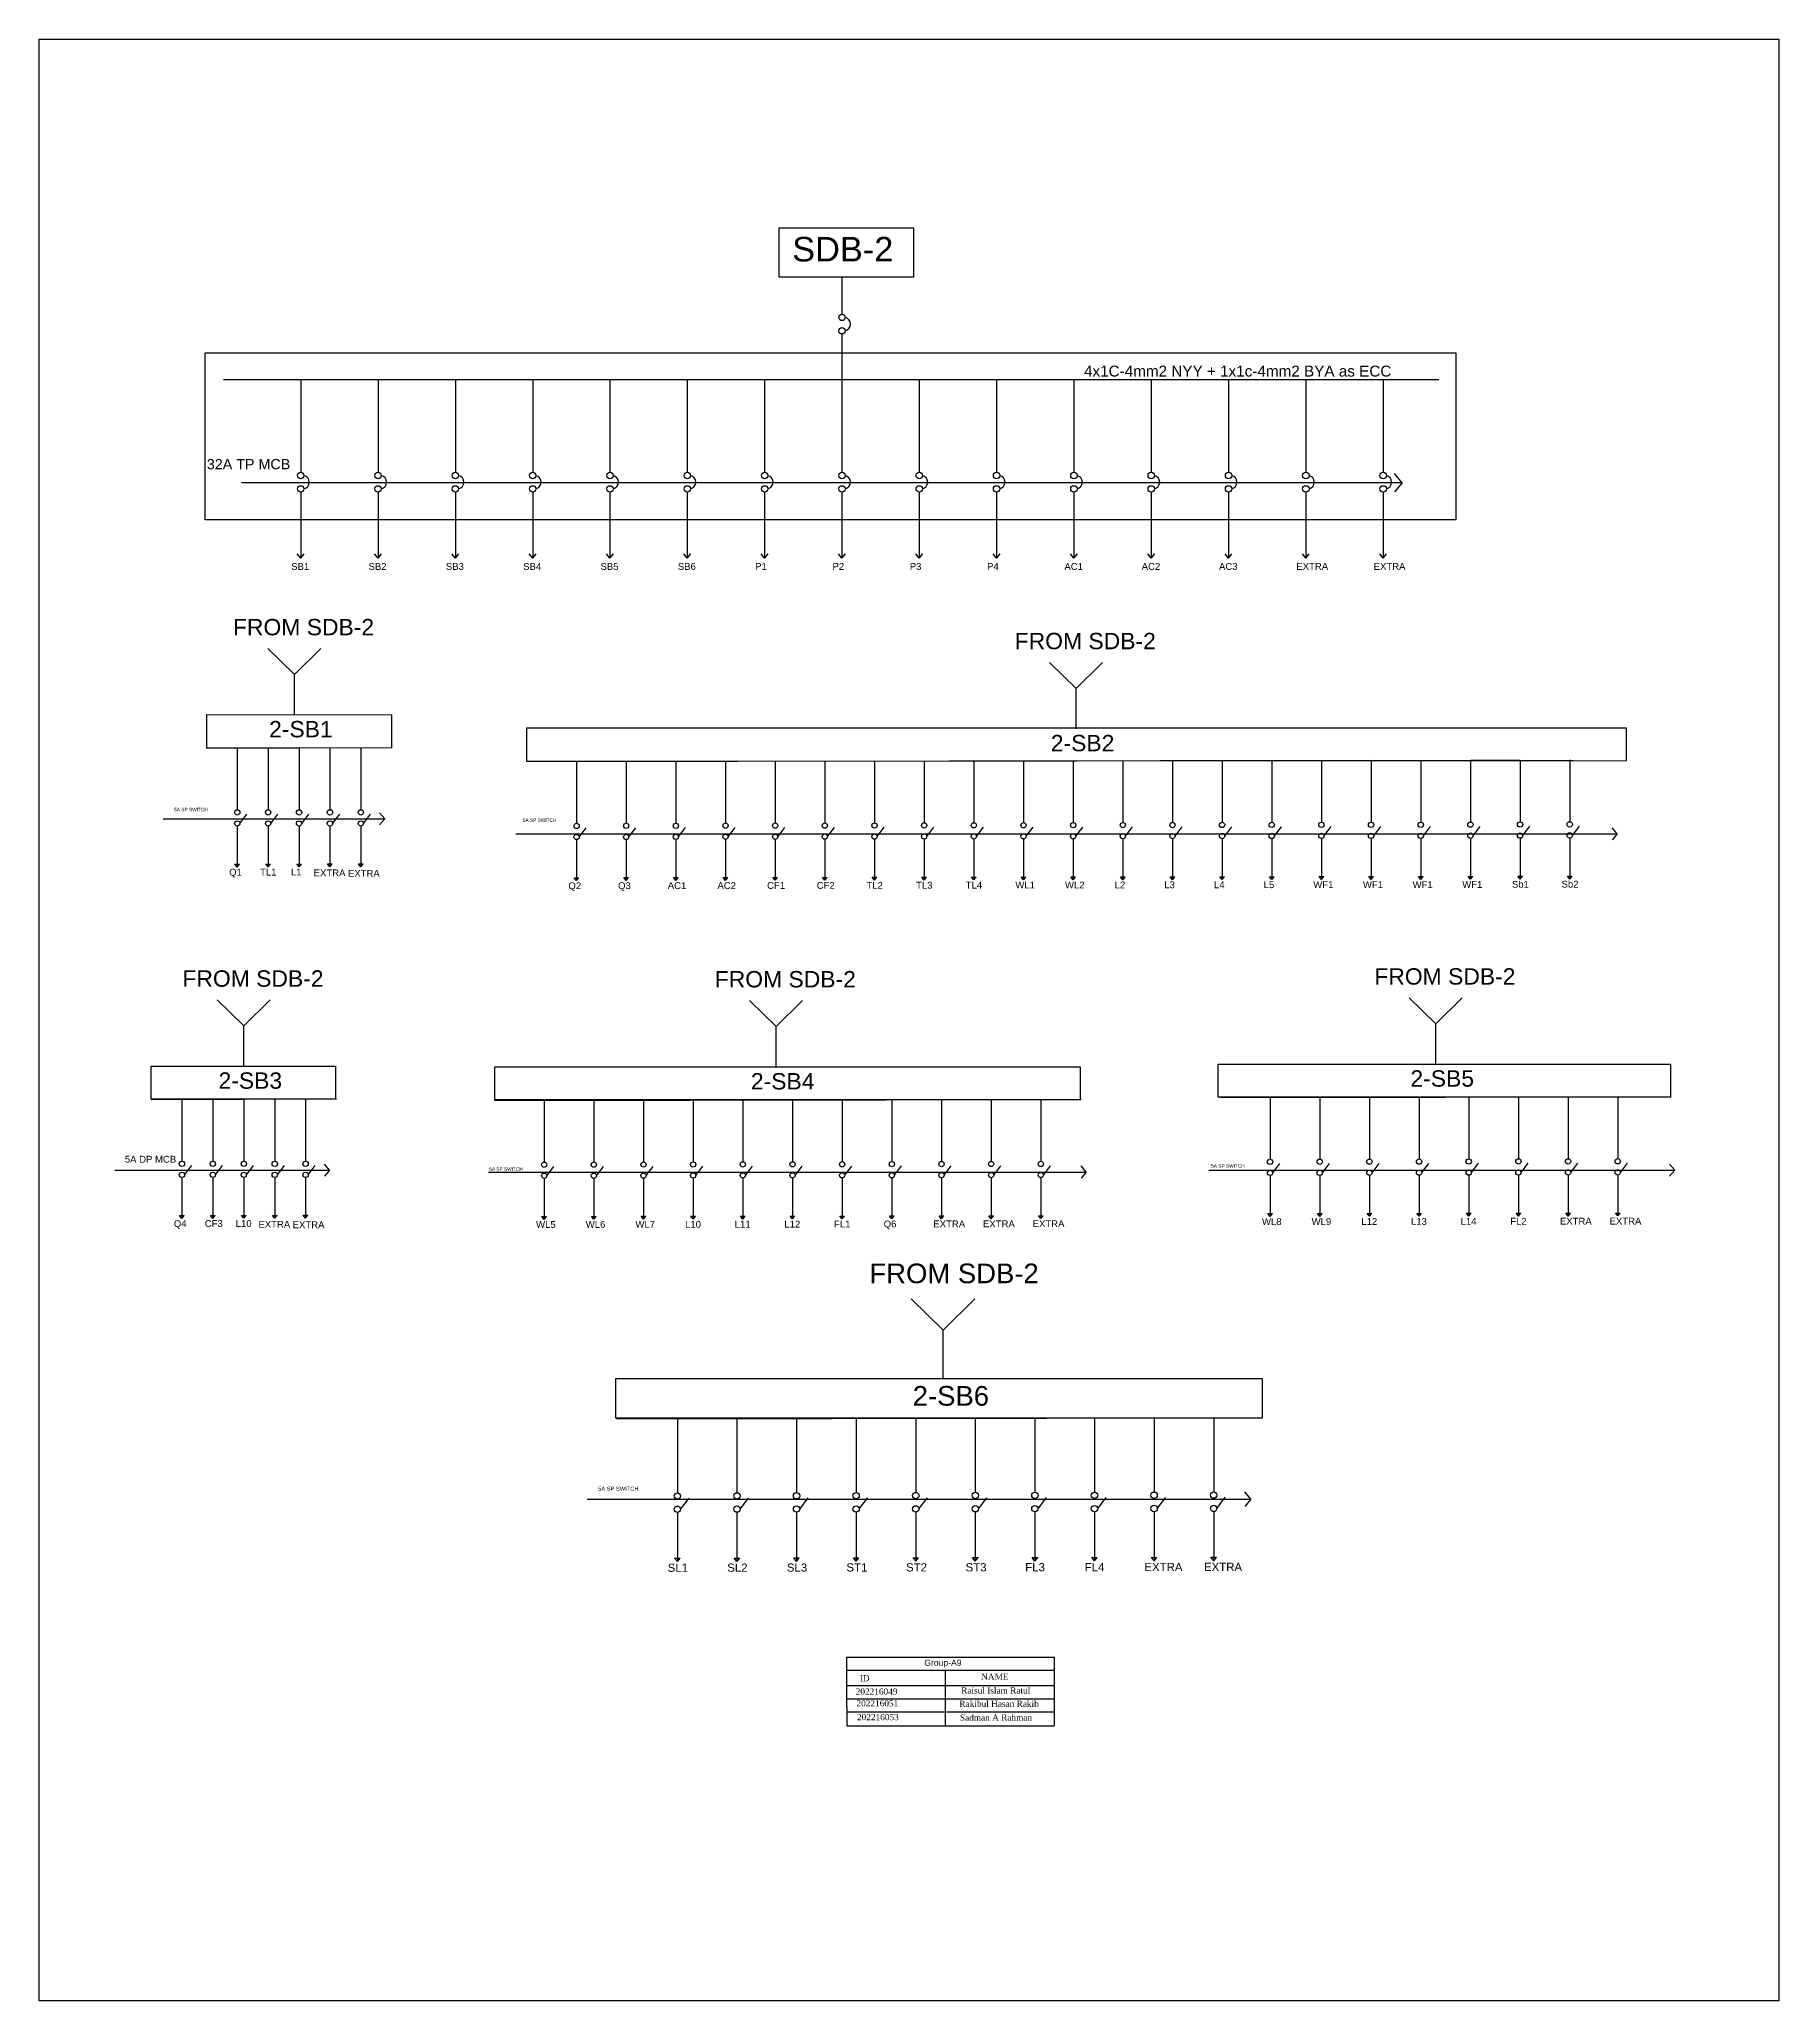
# Model space of a CAD drawing. Header units: inches. Extents: x -913 to 64634, y -1481 to 18188.
# Drawn here: x 25075 to 42275, y -1218 to 18188 of the extents above; entities that cross this region are included whole.
import ezdxf

# ---------------------------------------------------------------- set-up
doc = ezdxf.new("R2010")
doc.units = ezdxf.units.IN
doc.header["$MEASUREMENT"] = 0
doc.linetypes.add('HIDDEN', pattern=[9.525, 6.35, -3.175])
for name, color, linetype in [('DB TO SDB', 7, 'Continuous'), ('SB Wire', 11, 'Continuous'), ('SLD CONNECTION', 160, 'Continuous')]:
    doc.layers.add(name, color=color, linetype=linetype)
doc.layers.add('ETEXT', color=152, linetype='Continuous', lineweight=5)
doc.styles.add('JASIM', font='times.ttf')
doc.styles.get("Standard").update_dxf_attribs({"font": 'arial.ttf'})

msp = doc.modelspace()

# ---------------------------------------------------------------- linework, layer by layer
at = {"layer": 'DB TO SDB', "linetype": 'HIDDEN'}
msp.add_lwpolyline([(26715.1, 15084.9), (39082, 15084.9), (39082, 13431.4), (26715.1, 13431.4)], close=True, dxfattribs=at)
at = {"layer": 'Defpoints', "linetype": 'HIDDEN'}
msp.add_lwpolyline([(25075, 18187.5), (42275, 18187.5), (42275, -1218), (25075, -1218)], close=True, dxfattribs=at)
at = {"layer": 'SB Wire'}
for p, q in [((33059.7, 2054.1), (35110, 2054.1)), ((33059.7, 1689.6), (33059.7, 2054.1)), ((34031.7, 2054.1), (34031.7, 1502.3)), ((35110, 2054.1), (35110, 1502.3)), ((33057.1, 1770.6), (35110, 1770.6)), ((33059.7, 1902.2), (35110, 1902.2)), ((33059.7, 1689.6), (33059.7, 1502.3)), ((33062.2, 1639), (35110, 1639)), ((33059.7, 1502.3), (35110, 1502.3))]:
    msp.add_line(p, q, dxfattribs=at)
msp.add_lwpolyline([(33057.1, 2054.1), (35112.5, 2054.1), (35112.5, 2177.3), (33057.1, 2177.3)], close=True, dxfattribs=at)
at = {"layer": 'SLD CONNECTION'}
for p, q in [((33011.9, 15831.4), (33011.9, 15466.9)), ((33011.9, 15271.6), (33011.9, 14820)), ((26895.8, 14820), (38363.4, 14820)), ((27660.3, 14820), (27660.3, 13903.1)), ((28424.8, 14820), (28424.8, 13903.1)), ((29189.3, 14820), (29189.3, 13903.1)), ((29953.9, 14820), (29953.9, 13903.1)), ((30718.4, 14820), (30718.4, 13903.1)), ((31482.9, 14820), (31482.9, 13903.1)), ((32247.4, 14820), (32247.4, 13903.1)), ((33011.9, 14820), (33011.9, 13903.1)), ((33776.4, 14820), (33776.4, 13903.1)), ((34540.9, 14820), (34540.9, 13903.1)), ((35305.4, 14820), (35305.4, 13903.1)), ((36069.9, 14820), (36069.9, 13903.1)), ((36834.4, 14820), (36834.4, 13903.1)), ((37598.9, 14820), (37598.9, 13903.1)), ((38363.4, 14820), (38363.4, 13903.1)), ((38363.4, 14820), (38914.2, 14820)), ((38551.7, 13800), (38476.3, 13890)), ((38551.7, 13800), (38476.3, 13710)), ((27660.3, 13707.8), (27660.3, 13052.6)), ((28424.8, 13707.8), (28424.8, 13052.6)), ((29189.3, 13707.8), (29189.3, 13052.6)), ((29953.9, 13707.8), (29953.9, 13052.6)), ((30718.4, 13707.8), (30718.4, 13052.6)), ((31482.9, 13707.8), (31482.9, 13052.6)), ((32247.4, 13707.8), (32247.4, 13052.6)), ((33011.9, 13707.8), (33011.9, 13052.6)), ((33776.4, 13707.8), (33776.4, 13052.6)), ((34540.9, 13707.8), (34540.9, 13052.6)), ((35305.4, 13707.8), (35305.4, 13052.6)), ((36069.9, 13707.8), (36069.9, 13052.6)), ((36834.4, 13707.8), (36834.4, 13052.6)), ((37598.9, 13707.8), (37598.9, 13052.6)), ((38363.4, 13707.8), (38363.4, 13052.6)), ((27660.3, 13052.6), (27626.1, 13095.4)), ((27660.3, 13052.6), (27694.6, 13095.4)), ((28424.8, 13052.6), (28390.6, 13095.4)), ((28424.8, 13052.6), (28459.1, 13095.4)), ((29189.3, 13052.6), (29155.1, 13095.4)), ((29189.3, 13052.6), (29223.6, 13095.4)), ((29953.9, 13052.6), (29919.6, 13095.4)), ((29953.9, 13052.6), (29988.1, 13095.4)), ((30718.4, 13052.6), (30684.1, 13095.4)), ((30718.4, 13052.6), (30752.6, 13095.4)), ((31482.9, 13052.6), (31448.6, 13095.4)), ((31482.9, 13052.6), (31517.1, 13095.4)), ((32247.4, 13052.6), (32213.1, 13095.4)), ((32247.4, 13052.6), (32281.6, 13095.4)), ((33011.9, 13052.6), (32977.6, 13095.4)), ((33011.9, 13052.6), (33046.1, 13095.4)), ((33776.4, 13052.6), (33742.1, 13095.4)), ((33776.4, 13052.6), (33810.6, 13095.4)), ((34540.9, 13052.6), (34506.7, 13095.4)), ((34540.9, 13052.6), (34575.1, 13095.4)), ((35305.4, 13052.6), (35271.2, 13095.4)), ((35305.4, 13052.6), (35339.7, 13095.4)), ((36069.9, 13052.6), (36035.7, 13095.4)), ((36069.9, 13052.6), (36104.2, 13095.4)), ((36834.4, 13052.6), (36800.2, 13095.4)), ((36834.4, 13052.6), (36868.7, 13095.4)), ((37598.9, 13052.6), (37564.7, 13095.4)), ((37598.9, 13052.6), (37633.2, 13095.4)), ((38363.4, 13052.6), (38329.2, 13095.4)), ((38363.4, 13052.6), (38397.7, 13095.4)), ((27597.3, 11902.8), (27335.5, 12160.8)), ((27597.3, 11902.8), (27859, 12160.8)), ((27597.3, 11503.8), (27597.3, 11902.8)), ((35326.8, 11765), (35065, 12023)), ((35326.8, 11765), (35588.5, 12023)), ((35326.8, 11366), (35326.8, 11765)), ((26727.1, 11175.5), (28560.8, 11180)), ((27032.7, 11176.2), (27032.7, 10565)), ((27338.3, 11177), (27338.3, 10565.7)), ((27644, 11177.7), (27644, 10566.5)), ((27949.6, 11178.5), (27949.6, 10567.2)), ((28255.2, 11179.2), (28255.2, 10568)), ((29896.9, 11041.3), (38243.9, 11054)), ((30387.9, 11042), (30387.9, 10430.8)), ((30878.9, 11042.8), (30878.9, 10431.5)), ((31369.9, 11043.5), (31369.9, 10432.3)), ((31860.9, 11044.3), (31860.9, 10433)), ((32351.9, 11045), (32351.9, 10433.8)), ((32842.9, 11045.8), (32842.9, 10434.5)), ((33333.9, 11046.5), (33333.9, 10435.3)), ((33824.9, 11047.3), (33824.9, 10436)), ((34315.9, 11048), (34315.9, 10436.8)), ((34806.9, 11048.8), (34806.9, 10437.5)), ((35297.9, 11049.5), (35297.9, 10438.3)), ((35788.9, 11050.2), (35788.9, 10439)), ((36279.9, 11051), (36279.9, 10439.7)), ((36770.9, 11051.7), (36770.9, 10440.5)), ((37261.9, 11052.5), (37261.9, 10441.2)), ((37752.9, 11053.2), (37752.9, 10442)), ((38243.9, 11053.2), (39225.9, 11054.7)), ((38243.9, 11053.2), (38243.9, 10442)), ((38734.9, 11053.2), (38734.9, 10442)), ((39225.9, 11054.7), (39719, 11055.5)), ((39225.9, 11054.7), (39225.9, 10443.5)), ((39716.9, 11056.2), (39716.9, 10445)), ((39719, 11055.5), (40767.8, 11047.9)), ((40207.9, 11057.7), (40207.9, 10446.5)), ((27059, 10429.2), (27128.7, 10520.7)), ((27364.6, 10429.2), (27434.3, 10520.7)), ((27670.2, 10429.2), (27740, 10520.7)), ((27975.8, 10429.2), (28045.6, 10520.7)), ((28281.5, 10429.2), (28351.2, 10520.7)), ((28491, 10475.3), (28440.7, 10535.3)), ((27032.7, 10403), (27032.7, 9998)), ((27338.3, 10403), (27338.3, 9998.7)), ((27644, 10403), (27644, 9999.5)), ((27949.6, 10403), (27949.6, 10000.2)), ((28255.2, 10403), (28255.2, 10001)), ((28491, 10475.3), (28440.7, 10415.3)), ((30414.1, 10295), (30483.9, 10386.5)), ((30905.1, 10295.8), (30974.9, 10387.3)), ((31396.1, 10296.5), (31465.9, 10388)), ((31887.1, 10297.3), (31956.9, 10388.8)), ((32378.1, 10298), (32447.9, 10389.5)), ((32869.1, 10298.8), (32938.9, 10390.3)), ((33360.1, 10299.5), (33429.9, 10391)), ((33851.1, 10300.3), (33920.9, 10391.8)), ((34342.1, 10301), (34411.9, 10392.5)), ((34833.1, 10301.8), (34902.9, 10393.3)), ((35324.1, 10302.5), (35393.9, 10394)), ((35815.1, 10303.2), (35884.9, 10394.8)), ((36306.1, 10304), (36375.9, 10395.5)), ((36797.1, 10304.7), (36866.9, 10396.2)), ((37288.1, 10305.5), (37357.9, 10397)), ((37779.1, 10306.2), (37848.9, 10397.7)), ((38270.1, 10306.2), (38339.9, 10397.7)), ((38761.1, 10306.2), (38830.9, 10397.7)), ((39252.1, 10307.7), (39321.9, 10399.2)), ((39743.1, 10309.2), (39812.9, 10400.7)), ((40234.1, 10310.7), (40303.9, 10402.2)), ((40678.7, 10325.8), (40628.4, 10385.8)), ((40678.7, 10325.8), (40628.4, 10265.8)), ((30387.9, 10268.8), (30387.9, 9863.8)), ((30878.9, 10269.5), (30878.9, 9864.5)), ((31369.9, 10270.3), (31369.9, 9865.3)), ((31860.9, 10271), (31860.9, 9866)), ((32351.9, 10271.8), (32351.9, 9866.8)), ((32842.9, 10272.5), (32842.9, 9867.5)), ((33333.9, 10273.3), (33333.9, 9868.3)), ((33824.9, 10274), (33824.9, 9869)), ((34315.9, 10274.8), (34315.9, 9869.8)), ((34806.9, 10275.5), (34806.9, 9870.5)), ((35297.9, 10276.3), (35297.9, 9871.3)), ((35788.9, 10277), (35788.9, 9872)), ((36279.9, 10277.7), (36279.9, 9872.7)), ((36770.9, 10278.5), (36770.9, 9873.5)), ((37261.9, 10279.2), (37261.9, 9874.2)), ((37752.9, 10280), (37752.9, 9875)), ((38243.9, 10280), (38243.9, 9875)), ((38734.9, 10280), (38734.9, 9875)), ((39225.9, 10281.5), (39225.9, 9876.5)), ((39716.9, 10283), (39716.9, 9878)), ((40207.9, 10284.5), (40207.9, 9879.5)), ((27032.7, 9998), (27009.9, 10026.5)), ((27009.9, 10026.5), (27055.6, 10026.5)), ((27032.7, 9998), (27055.6, 10026.5)), ((27338.3, 9998.7), (27315.5, 10027.2)), ((27315.5, 10027.2), (27361.2, 10027.2)), ((27338.3, 9998.7), (27361.2, 10027.2)), ((27644, 9999.5), (27621.1, 10028)), ((27621.1, 10028), (27666.8, 10028)), ((27644, 9999.5), (27666.8, 10028)), ((27949.6, 10000.2), (27926.8, 10028.7)), ((27926.8, 10028.7), (27972.4, 10028.7)), ((27949.6, 10000.2), (27972.4, 10028.7)), ((28255.2, 10001), (28232.4, 10029.5)), ((28232.4, 10029.5), (28278.1, 10029.5)), ((28255.2, 10001), (28278.1, 10029.5)), ((33824.9, 9869), (33802, 9897.5)), ((33802, 9897.5), (33847.7, 9897.5)), ((33824.9, 9869), (33847.7, 9897.5)), ((34315.9, 9869.8), (34293, 9898.3)), ((34293, 9898.3), (34338.7, 9898.3)), ((34315.9, 9869.8), (34338.7, 9898.3)), ((34806.9, 9870.5), (34784, 9899)), ((34784, 9899), (34829.7, 9899)), ((34806.9, 9870.5), (34829.7, 9899)), ((35297.9, 9871.3), (35275, 9899.8)), ((35275, 9899.8), (35320.7, 9899.8)), ((35297.9, 9871.3), (35320.7, 9899.8)), ((35788.9, 9872), (35766, 9900.5)), ((35766, 9900.5), (35811.7, 9900.5)), ((35788.9, 9872), (35811.7, 9900.5)), ((36279.9, 9872.7), (36257, 9901.2)), ((36257, 9901.2), (36302.7, 9901.2)), ((36279.9, 9872.7), (36302.7, 9901.2)), ((36770.9, 9873.5), (36748, 9902)), ((36748, 9902), (36793.7, 9902)), ((36770.9, 9873.5), (36793.7, 9902)), ((37261.9, 9874.2), (37239, 9902.7)), ((37239, 9902.7), (37284.7, 9902.7)), ((37261.9, 9874.2), (37284.7, 9902.7)), ((37752.9, 9875), (37730, 9903.5)), ((37730, 9903.5), (37775.7, 9903.5)), ((37752.9, 9875), (37775.7, 9903.5)), ((38243.9, 9875), (38221, 9903.5)), ((38221, 9903.5), (38266.7, 9903.5)), ((38243.9, 9875), (38266.7, 9903.5)), ((38734.9, 9875), (38712, 9903.5)), ((38712, 9903.5), (38757.7, 9903.5)), ((38734.9, 9875), (38757.7, 9903.5)), ((39225.9, 9876.5), (39203, 9905)), ((39203, 9905), (39248.7, 9905)), ((39225.9, 9876.5), (39248.7, 9905)), ((39716.9, 9878), (39694, 9906.5)), ((39694, 9906.5), (39739.7, 9906.5)), ((39716.9, 9878), (39739.7, 9906.5)), ((40207.9, 9879.5), (40185, 9908)), ((40185, 9908), (40230.7, 9908)), ((40207.9, 9879.5), (40230.7, 9908)), ((30387.9, 9863.8), (30365.1, 9892.3)), ((30365.1, 9892.3), (30410.7, 9892.3)), ((30387.9, 9863.8), (30410.7, 9892.3)), ((30878.9, 9864.5), (30856.1, 9893)), ((30856.1, 9893), (30901.7, 9893)), ((30878.9, 9864.5), (30901.7, 9893)), ((31369.9, 9865.3), (31347.1, 9893.8)), ((31347.1, 9893.8), (31392.7, 9893.8)), ((31369.9, 9865.3), (31392.7, 9893.8)), ((31860.9, 9866), (31838.1, 9894.5)), ((31838.1, 9894.5), (31883.7, 9894.5)), ((31860.9, 9866), (31883.7, 9894.5)), ((32351.9, 9866.8), (32329.1, 9895.3)), ((32329.1, 9895.3), (32374.7, 9895.3)), ((32351.9, 9866.8), (32374.7, 9895.3)), ((32842.9, 9867.5), (32820, 9896)), ((32820, 9896), (32865.7, 9896)), ((32842.9, 9867.5), (32865.7, 9896)), ((33333.9, 9868.3), (33311, 9896.8)), ((33311, 9896.8), (33356.7, 9896.8)), ((33333.9, 9868.3), (33356.7, 9896.8)), ((27097.5, 8426.3), (26835.7, 8684.3)), ((27097.5, 8426.3), (27359.2, 8684.3)), ((32361.1, 8419.5), (32099.4, 8677.5)), ((32361.1, 8419.5), (32622.9, 8677.5)), ((38882.7, 8447), (38621, 8705)), ((38882.7, 8447), (39144.5, 8705)), ((27097.5, 8027.3), (27097.5, 8426.3)), ((32361.1, 8020.5), (32361.1, 8419.5)), ((38882.7, 8048), (38882.7, 8447)), ((26180.6, 7698.8), (28014.4, 7703.3)), ((26486.2, 7699.6), (26486.2, 7088.3)), ((26791.9, 7700.3), (26791.9, 7089.1)), ((27097.5, 7701.1), (27097.5, 7089.8)), ((27403.1, 7701.8), (27403.1, 7090.6)), ((27708.7, 7702.6), (27708.7, 7091.3)), ((29577, 7690), (35377.6, 7698.8)), ((30068, 7690.8), (30068, 7079.5)), ((30559, 7691.5), (30559, 7080.3)), ((31050, 7692.3), (31050, 7081)), ((31541, 7693), (31541, 7081.8)), ((32032, 7693.8), (32032, 7082.5)), ((32523, 7694.5), (32523, 7083.2)), ((33014, 7695.2), (33014, 7084)), ((33505, 7696), (33505, 7084.7)), ((33996, 7696.7), (33996, 7085.5)), ((34487, 7697.5), (34487, 7086.2)), ((34978, 7698.2), (34978, 7087)), ((36754.6, 7718.6), (41206.6, 7725.3)), ((37245.6, 7719.3), (37245.6, 7108)), ((37736.6, 7720), (37736.6, 7108.8)), ((38227.6, 7720.8), (38227.6, 7109.5)), ((38718.6, 7721.5), (38718.6, 7110.3)), ((39209.6, 7722.3), (39209.6, 7111)), ((39700.6, 7723), (39700.6, 7111.8)), ((40191.6, 7723.8), (40191.6, 7112.5)), ((40682.6, 7724.5), (40682.6, 7113.3)), ((26512.5, 6952.6), (26582.2, 7044.1)), ((26818.1, 6952.6), (26887.9, 7044.1)), ((27123.7, 6952.6), (27193.5, 7044.1)), ((27429.4, 6952.6), (27499.1, 7044.1)), ((27735, 6952.6), (27804.7, 7044.1)), ((27944.5, 6998.7), (27894.2, 7058.7)), ((27944.5, 6998.7), (27894.2, 6938.7)), ((30094.2, 6943.8), (30164, 7035.3)), ((30585.2, 6944.5), (30655, 7036)), ((31076.2, 6945.3), (31146, 7036.8)), ((31567.2, 6946), (31637, 7037.5)), ((32058.2, 6946.8), (32128, 7038.3)), ((32549.2, 6947.5), (32619, 7039)), ((33040.2, 6948.2), (33110, 7039.7)), ((33531.2, 6949), (33601, 7040.5)), ((34022.2, 6949.7), (34092, 7041.2)), ((34513.2, 6950.5), (34583, 7042)), ((35004.2, 6951.2), (35074, 7042.7)), ((35426.7, 6980.4), (35376.5, 7040.4)), ((37271.8, 6972.3), (37341.6, 7063.8)), ((37762.8, 6973), (37832.6, 7064.5)), ((38253.8, 6973.8), (38323.6, 7065.3)), ((38744.8, 6974.5), (38814.6, 7066)), ((39235.8, 6975.3), (39305.6, 7066.8)), ((39726.8, 6976), (39796.6, 7067.5)), ((40217.8, 6976.8), (40287.6, 7068.3)), ((40708.8, 6977.5), (40778.6, 7069)), ((41246.3, 6998.5), (41196.1, 7058.5)), ((41246.3, 6998.5), (41196.1, 6938.5)), ((26486.2, 6926.3), (26486.2, 6521.3)), ((26791.9, 6926.3), (26791.9, 6522.1)), ((27097.5, 6926.3), (27097.5, 6522.8)), ((27403.1, 6926.3), (27403.1, 6523.6)), ((27708.7, 6926.3), (27708.7, 6524.3)), ((30068, 6917.5), (30068, 6512.5)), ((30559, 6918.3), (30559, 6513.3)), ((31050, 6919), (31050, 6514)), ((31541, 6919.8), (31541, 6514.8)), ((32032, 6920.5), (32032, 6515.5)), ((32523, 6921.2), (32523, 6516.2)), ((33014, 6922), (33014, 6517)), ((33505, 6922.7), (33505, 6517.7)), ((33996, 6923.5), (33996, 6518.5)), ((34487, 6924.2), (34487, 6519.2)), ((34978, 6925), (34978, 6520)), ((35426.7, 6980.4), (35376.5, 6920.4)), ((37245.6, 6946), (37245.6, 6541)), ((37736.6, 6946.8), (37736.6, 6541.8)), ((38227.6, 6947.5), (38227.6, 6542.5)), ((38718.6, 6948.3), (38718.6, 6543.3)), ((39209.6, 6949), (39209.6, 6544)), ((39700.6, 6949.8), (39700.6, 6544.8)), ((40191.6, 6950.5), (40191.6, 6545.5)), ((40682.6, 6951.3), (40682.6, 6546.3)), ((26486.2, 6521.3), (26463.4, 6549.8)), ((26463.4, 6549.8), (26509.1, 6549.8)), ((26486.2, 6521.3), (26509.1, 6549.8)), ((26791.9, 6522.1), (26769, 6550.6)), ((26769, 6550.6), (26814.7, 6550.6)), ((26791.9, 6522.1), (26814.7, 6550.6)), ((27097.5, 6522.8), (27074.6, 6551.3)), ((27074.6, 6551.3), (27120.3, 6551.3)), ((27097.5, 6522.8), (27120.3, 6551.3)), ((27403.1, 6523.6), (27380.3, 6552.1)), ((27380.3, 6552.1), (27425.9, 6552.1)), ((27403.1, 6523.6), (27425.9, 6552.1)), ((27708.7, 6524.3), (27685.9, 6552.8)), ((27685.9, 6552.8), (27731.6, 6552.8)), ((27708.7, 6524.3), (27731.6, 6552.8)), ((30068, 6512.5), (30045.2, 6541)), ((30045.2, 6541), (30090.8, 6541)), ((30068, 6512.5), (30090.8, 6541)), ((30559, 6513.3), (30536.1, 6541.8)), ((30536.1, 6541.8), (30581.8, 6541.8)), ((30559, 6513.3), (30581.8, 6541.8)), ((31050, 6514), (31027.1, 6542.5)), ((31027.1, 6542.5), (31072.8, 6542.5)), ((31050, 6514), (31072.8, 6542.5)), ((31541, 6514.8), (31518.1, 6543.3)), ((31518.1, 6543.3), (31563.8, 6543.3)), ((31541, 6514.8), (31563.8, 6543.3)), ((32032, 6515.5), (32009.1, 6544)), ((32009.1, 6544), (32054.8, 6544)), ((32032, 6515.5), (32054.8, 6544)), ((32523, 6516.2), (32500.1, 6544.7)), ((32500.1, 6544.7), (32545.8, 6544.7)), ((32523, 6516.2), (32545.8, 6544.7)), ((33014, 6517), (32991.1, 6545.5)), ((32991.1, 6545.5), (33036.8, 6545.5)), ((33014, 6517), (33036.8, 6545.5)), ((33505, 6517.7), (33482.1, 6546.2)), ((33482.1, 6546.2), (33527.8, 6546.2)), ((33505, 6517.7), (33527.8, 6546.2)), ((33996, 6518.5), (33973.1, 6547)), ((33973.1, 6547), (34018.8, 6547)), ((33996, 6518.5), (34018.8, 6547)), ((34487, 6519.2), (34464.1, 6547.7)), ((34464.1, 6547.7), (34509.8, 6547.7)), ((34487, 6519.2), (34509.8, 6547.7)), ((34978, 6520), (34955.1, 6548.5)), ((34955.1, 6548.5), (35000.8, 6548.5)), ((34978, 6520), (35000.8, 6548.5)), ((37245.6, 6541), (37222.7, 6569.5)), ((37222.7, 6569.5), (37268.4, 6569.5)), ((37245.6, 6541), (37268.4, 6569.5)), ((37736.6, 6541.8), (37713.7, 6570.3)), ((37713.7, 6570.3), (37759.4, 6570.3)), ((37736.6, 6541.8), (37759.4, 6570.3)), ((38227.6, 6542.5), (38204.7, 6571)), ((38204.7, 6571), (38250.4, 6571)), ((38227.6, 6542.5), (38250.4, 6571)), ((38718.6, 6543.3), (38695.7, 6571.8)), ((38695.7, 6571.8), (38741.4, 6571.8)), ((38718.6, 6543.3), (38741.4, 6571.8)), ((39209.6, 6544), (39186.7, 6572.5)), ((39186.7, 6572.5), (39232.4, 6572.5)), ((39209.6, 6544), (39232.4, 6572.5)), ((39700.6, 6544.8), (39677.7, 6573.3)), ((39677.7, 6573.3), (39723.4, 6573.3)), ((39700.6, 6544.8), (39723.4, 6573.3)), ((40191.6, 6545.5), (40168.7, 6574)), ((40168.7, 6574), (40214.4, 6574)), ((40191.6, 6545.5), (40214.4, 6574)), ((40682.6, 6546.3), (40659.7, 6574.8)), ((40659.7, 6574.8), (40705.4, 6574.8)), ((40682.6, 6546.3), (40705.4, 6574.8)), ((34011.5, 5415.4), (33697.4, 5725)), ((34011.5, 5415.4), (34325.6, 5725)), ((34011.5, 4936.6), (34011.5, 5415.4)), ((30784.1, 4540.2), (37167.2, 4549.9)), ((31384.8, 4541.1), (31384.8, 3807.6)), ((31974, 4542), (31974, 3808.5)), ((32563.2, 4542.9), (32563.2, 3809.4)), ((33152.4, 4543.8), (33152.4, 3810.3)), ((33741.6, 4544.7), (33741.6, 3811.2)), ((34330.8, 4545.6), (34330.8, 3812.1)), ((34920, 4546.5), (34920, 3813)), ((35509.2, 4547.4), (35509.2, 3813.9)), ((36098.4, 4548.3), (36098.4, 3814.8)), ((36687.6, 4549.2), (36687.6, 3815.7)), ((31416.3, 3644.7), (31500, 3754.5)), ((32005.5, 3645.6), (32089.2, 3755.4)), ((32594.7, 3646.5), (32678.4, 3756.3)), ((33183.9, 3647.4), (33267.6, 3757.2)), ((33773.1, 3648.3), (33856.8, 3758.1)), ((34362.3, 3649.2), (34446, 3759)), ((34951.5, 3650.1), (35035.2, 3759.9)), ((35540.7, 3651), (35624.4, 3760.8)), ((36129.9, 3651.9), (36213.6, 3761.7)), ((36719.1, 3652.8), (36802.8, 3762.6)), ((37055.2, 3744.9), (36994.9, 3816.9)), ((37055.2, 3744.9), (36994.9, 3672.9)), ((31384.8, 3613.2), (31384.8, 3127.2)), ((31974, 3614.1), (31974, 3128.1)), ((32563.2, 3615), (32563.2, 3129)), ((33152.4, 3615.9), (33152.4, 3129.9)), ((33741.6, 3616.8), (33741.6, 3130.8)), ((34330.8, 3617.7), (34330.8, 3131.7)), ((34920, 3618.6), (34920, 3132.6)), ((35509.2, 3619.5), (35509.2, 3133.5)), ((36098.4, 3620.4), (36098.4, 3134.4)), ((36687.6, 3621.3), (36687.6, 3135.3)), ((31384.8, 3127.2), (31357.4, 3161.4)), ((31357.4, 3161.4), (31412.2, 3161.4)), ((31384.8, 3127.2), (31412.2, 3161.4)), ((31974, 3128.1), (31946.6, 3162.3)), ((31946.6, 3162.3), (32001.4, 3162.3)), ((31974, 3128.1), (32001.4, 3162.3)), ((32563.2, 3129), (32535.8, 3163.2)), ((32535.8, 3163.2), (32590.6, 3163.2)), ((32563.2, 3129), (32590.6, 3163.2)), ((33152.4, 3129.9), (33125, 3164.1)), ((33125, 3164.1), (33179.8, 3164.1)), ((33152.4, 3129.9), (33179.8, 3164.1)), ((33741.6, 3130.8), (33714.2, 3165)), ((33714.2, 3165), (33769, 3165)), ((33741.6, 3130.8), (33769, 3165)), ((34330.8, 3131.7), (34303.4, 3165.9)), ((34303.4, 3165.9), (34358.2, 3165.9)), ((34330.8, 3131.7), (34358.2, 3165.9)), ((34920, 3132.6), (34892.6, 3166.8)), ((34892.6, 3166.8), (34947.4, 3166.8)), ((34920, 3132.6), (34947.4, 3166.8)), ((35509.2, 3133.5), (35481.8, 3167.7)), ((35481.8, 3167.7), (35536.6, 3167.7)), ((35509.2, 3133.5), (35536.6, 3167.7)), ((36098.4, 3134.4), (36071, 3168.6)), ((36071, 3168.6), (36125.8, 3168.6)), ((36098.4, 3134.4), (36125.8, 3168.6)), ((36687.6, 3135.3), (36660.2, 3169.5)), ((36660.2, 3169.5), (36715, 3169.5)), ((36687.6, 3135.3), (36715, 3169.5))]:
    msp.add_line(p, q, dxfattribs=at)
at = {"layer": 'SLD CONNECTION', "linetype": 'HIDDEN'}
for p, q in [((27074.5, 13802.3), (38546.9, 13802.3)), ((26300.3, 10475.3), (28491, 10475.3)), ((29788.5, 10325.8), (40678.7, 10325.8)), ((25822.3, 6998.7), (27944.5, 6998.7)), ((36639.8, 6998.5), (41246.3, 6998.5)), ((29517, 6980.4), (35426.7, 6980.4)), ((30494.1, 3744.9), (37055.2, 3744.9))]:
    msp.add_line(p, q, dxfattribs=at)
at = {"layer": 'SLD CONNECTION'}
for points in [[(32392, 16323), (33718.4, 16323), (33718.4, 15833.6), (32392, 15833.6)], [(26730.6, 11508.3), (28559, 11502.6), (28559, 11176.4), (26732.9, 11175.5)], [(29894.6, 11374.2), (40767.8, 11374.2), (40767.8, 11047.9), (29896.9, 11041.3)], [(26180, 8027.3), (28004.8, 8027.3), (28004.8, 7701.1), (26180, 7701.1)], [(29578.6, 8020.5), (35368.6, 8020.5), (35368.6, 7694.2), (29578.6, 7694.2)], [(36732.5, 8048), (41206.2, 8048), (41206.2, 7721.8), (36732.5, 7721.8)], [(30775, 4936.6), (37166.8, 4936.6), (37166.8, 4545.1), (30775, 4545.1)]]:
    msp.add_lwpolyline(points, close=True, dxfattribs=at)
for centre, radius in [((33011.9, 15435.4), 31.5), ((33011.9, 15303.1), 31.5), ((27660.3, 13871.6), 31.5), ((28424.8, 13871.6), 31.5), ((29189.3, 13871.6), 31.5), ((29953.9, 13871.6), 31.5), ((30718.4, 13871.6), 31.5), ((31482.9, 13871.6), 31.5), ((32247.4, 13871.6), 31.5), ((33011.9, 13871.6), 31.5), ((33776.4, 13871.6), 31.5), ((34540.9, 13871.6), 31.5), ((35305.4, 13871.6), 31.5), ((36069.9, 13871.6), 31.5), ((36834.4, 13871.6), 31.5), ((37598.9, 13871.6), 31.5), ((38363.4, 13871.6), 31.5), ((27660.3, 13739.3), 31.5), ((28424.8, 13739.3), 31.5), ((29189.3, 13739.3), 31.5), ((29953.9, 13739.3), 31.5), ((30718.4, 13739.3), 31.5), ((31482.9, 13739.3), 31.5), ((32247.4, 13739.3), 31.5), ((33011.9, 13739.3), 31.5), ((33776.4, 13739.3), 31.5), ((34540.9, 13739.3), 31.5), ((35305.4, 13739.3), 31.5), ((36069.9, 13739.3), 31.5), ((36834.4, 13739.3), 31.5), ((37598.9, 13739.3), 31.5), ((38363.4, 13739.3), 31.5), ((27032.7, 10538.7), 26.2), ((27338.3, 10538.7), 26.2), ((27644, 10538.7), 26.2), ((27949.6, 10538.7), 26.2), ((28255.2, 10538.7), 26.2), ((27032.7, 10429.2), 26.2), ((27338.3, 10429.2), 26.2), ((27644, 10429.2), 26.2), ((27949.6, 10429.2), 26.2), ((28255.2, 10429.2), 26.2), ((30387.9, 10404.5), 26.2), ((30387.9, 10295), 26.2), ((30878.9, 10405.3), 26.2), ((30878.9, 10295.8), 26.2), ((31369.9, 10406), 26.2), ((31369.9, 10296.5), 26.2), ((31860.9, 10406.8), 26.2), ((31860.9, 10297.3), 26.2), ((32351.9, 10407.5), 26.2), ((32351.9, 10298), 26.2), ((32842.9, 10408.3), 26.2), ((32842.9, 10298.8), 26.2), ((33333.9, 10409), 26.2), ((33333.9, 10299.5), 26.2), ((33824.9, 10409.8), 26.2), ((33824.9, 10300.3), 26.2), ((34315.9, 10410.5), 26.2), ((34315.9, 10301), 26.2), ((34806.9, 10411.3), 26.2), ((34806.9, 10301.8), 26.2), ((35297.9, 10412), 26.2), ((35297.9, 10302.5), 26.2), ((35788.9, 10412.8), 26.2), ((35788.9, 10303.2), 26.2), ((36279.9, 10413.5), 26.2), ((36279.9, 10304), 26.2), ((36770.9, 10414.2), 26.2), ((36770.9, 10304.7), 26.2), ((37261.9, 10415), 26.2), ((37261.9, 10305.5), 26.2), ((37752.9, 10415.7), 26.2), ((37752.9, 10306.2), 26.2), ((38243.9, 10415.7), 26.2), ((38243.9, 10306.2), 26.2), ((38734.9, 10415.7), 26.2), ((38734.9, 10306.2), 26.2), ((39225.9, 10417.2), 26.2), ((39225.9, 10307.7), 26.2), ((39716.9, 10418.7), 26.2), ((39716.9, 10309.2), 26.2), ((40207.9, 10420.2), 26.2), ((40207.9, 10310.7), 26.2), ((26486.2, 7062.1), 26.2), ((26791.9, 7062.1), 26.2), ((27097.5, 7062.1), 26.2), ((27403.1, 7062.1), 26.2), ((27708.7, 7062.1), 26.2), ((30068, 7053.3), 26.2), ((30559, 7054), 26.2), ((31050, 7054.8), 26.2), ((31541, 7055.5), 26.2), ((32032, 7056.3), 26.2), ((32523, 7057), 26.2), ((33014, 7057.7), 26.2), ((33505, 7058.5), 26.2), ((33996, 7059.2), 26.2), ((34487, 7060), 26.2), ((34978, 7060.7), 26.2), ((37245.6, 7081.8), 26.2), ((37245.6, 6972.3), 26.2), ((37736.6, 7082.5), 26.2), ((37736.6, 6973), 26.2), ((38227.6, 7083.3), 26.2), ((38227.6, 6973.8), 26.2), ((38718.6, 7084), 26.2), ((38718.6, 6974.5), 26.2), ((39209.6, 7084.8), 26.2), ((39209.6, 6975.3), 26.2), ((39700.6, 7085.5), 26.2), ((39700.6, 6976), 26.2), ((40191.6, 7086.3), 26.2), ((40191.6, 6976.8), 26.2), ((40682.6, 7087), 26.2), ((40682.6, 6977.5), 26.2), ((26486.2, 6952.6), 26.2), ((26791.9, 6952.6), 26.2), ((27097.5, 6952.6), 26.2), ((27403.1, 6952.6), 26.2), ((27708.7, 6952.6), 26.2), ((30068, 6943.8), 26.2), ((30559, 6944.5), 26.2), ((31050, 6945.3), 26.2), ((31541, 6946), 26.2), ((32032, 6946.8), 26.2), ((32523, 6947.5), 26.2), ((33014, 6948.2), 26.2), ((33505, 6949), 26.2), ((33996, 6949.7), 26.2), ((34487, 6950.5), 26.2), ((34978, 6951.2), 26.2), ((31384.8, 3776.1), 31.5), ((31974, 3777), 31.5), ((32563.2, 3777.9), 31.5), ((33152.4, 3778.8), 31.5), ((33741.6, 3779.7), 31.5), ((34330.8, 3780.6), 31.5), ((34920, 3781.5), 31.5), ((35509.2, 3782.4), 31.5), ((36098.4, 3783.3), 31.5), ((36687.6, 3784.2), 31.5), ((31384.8, 3644.7), 31.5), ((31974, 3645.6), 31.5), ((32563.2, 3646.5), 31.5), ((33152.4, 3647.4), 31.5), ((33741.6, 3648.3), 31.5), ((34330.8, 3649.2), 31.5), ((34920, 3650.1), 31.5), ((35509.2, 3651), 31.5), ((36098.4, 3651.9), 31.5), ((36687.6, 3652.8), 31.5)]:
    msp.add_circle(centre, radius, dxfattribs=at)
for centre in [(33027.6, 15369.2), (27676.1, 13805.5), (28440.6, 13805.5), (29205.1, 13805.5), (29969.6, 13805.5), (30734.1, 13805.5), (31498.6, 13805.5), (32263.1, 13805.5), (33027.6, 13805.5), (33792.1, 13805.5), (34556.6, 13805.5), (35321.2, 13805.5), (36085.7, 13805.5), (36850.2, 13805.5), (37614.7, 13805.5), (38379.2, 13805.5)]:
    msp.add_arc(centre, 68, 283.3925, 76.6075, dxfattribs=at)

# ---------------------------------------------------------------- texts
at = {"layer": 'ETEXT', "lineweight": 5, "style": 'JASIM'}
for s, p in [('ID', (33188.5, 1942.7)), ('NAME', (34388.4, 1957.9)), ('202216049', (33148, 1811.1)), ('202216051', (33155.8, 1694.6)), ('Rakibul Hasan Rakib', (34173.4, 1689.6)), ('Raisul Islam Ratul', (34190.9, 1821.2)), ('202216053', (33160.9, 1558)), ('Sadman A Rahman', (34178.5, 1552.9))]:
    msp.add_text(s, height=60.75, dxfattribs=at).set_placement(p)
at = {"layer": 'SB Wire', "linetype": 'HIDDEN'}
msp.add_text('Group-A9', height=60.75, dxfattribs=at).set_placement((33826.6, 2096.3))
at = {"layer": 'SLD CONNECTION'}
for s, height, p in [('SDB-2', 243, (32520.3, 15988.9)), ('32A TP MCB', 101.25, (26731.9, 13933.1)), ('SB1', 67.5, (27566.3, 12937.9)), ('SB2', 67.5, (28330.9, 12937.9)), ('SB3', 67.5, (29095.4, 12937.9)), ('SB4', 67.5, (29859.9, 12937.9)), ('SB5', 67.5, (30624.4, 12937.9)), ('SB6', 67.5, (31388.9, 12937.9)), ('P1', 67.5, (32153.4, 12937.9)), ('P2', 67.5, (32917.9, 12937.9)), ('P3', 67.5, (33682.4, 12937.9)), ('P4', 67.5, (34446.9, 12937.9)), ('AC1', 67.5, (35211.4, 12937.9)), ('AC2', 67.5, (35975.9, 12937.9)), ('AC3', 67.5, (36740.4, 12937.9)), ('EXTRA', 67.5, (37505, 12937.9)), ('EXTRA', 67.5, (38269.5, 12937.9)), ('FROM SDB-2', 162, (26990.5, 12290.6)), ('FROM SDB-2', 162, (34720, 12152.8)), ('2-SB1', 162, (27347.5, 11281.1)), ('2-SB2', 162, (35077, 11143.2)), ('5A SP SWITCH', 33.75, (26409, 10550.1)), ('5A SP SWITCH', 33.75, (29856.1, 10445.1)), ('Q1', 67.5, (26952.4, 9913.3)), ('TL1', 67.5, (27258.1, 9914)), ('L1', 67.5, (27563.7, 9914.8)), ('EXTRA', 67.5, (27788.6, 9906.4)), ('EXTRA', 67.5, (28127.4, 9901.6)), ('Q2', 67.5, (30307.6, 9779.1)), ('Q3', 67.5, (30798.6, 9779.9)), ('AC1', 67.5, (31289.6, 9780.6)), ('AC2', 67.5, (31780.6, 9781.3)), ('CF1', 67.5, (32271.6, 9782.1)), ('CF2', 67.5, (32762.6, 9782.8)), ('TL2', 67.5, (33253.6, 9783.6)), ('TL3', 67.5, (33744.6, 9784.3)), ('TL4', 67.5, (34235.6, 9785.1)), ('WL1', 67.5, (34726.6, 9785.8)), ('WL2', 67.5, (35217.6, 9786.6)), ('L2', 67.5, (35708.6, 9787.3)), ('L3', 67.5, (36199.6, 9788.1)), ('L4', 67.5, (36690.6, 9788.8)), ('L5', 67.5, (37181.6, 9789.5)), ('WF1', 67.5, (37672.6, 9790.3)), ('WF1', 67.5, (38163.6, 9790.3)), ('WF1', 67.5, (38654.6, 9790.3)), ('WF1', 67.5, (39145.6, 9791.8)), ('Sb1', 67.5, (39636.6, 9793.3)), ('Sb2', 67.5, (40127.6, 9794.8)), ('FROM SDB-2', 162, (26490.7, 8814.1)), ('FROM SDB-2', 162, (31754.4, 8807.2)), ('FROM SDB-2', 162, (38276, 8834.8)), ('2-SB3', 162, (26847.7, 7804.6)), ('2-SB4', 162, (32111.4, 7797.8)), ('2-SB5', 162, (38633, 7825.3)), ('5A DP MCB', 67.5, (25921, 7073.5)), ('5A SP SWITCH', 33.75, (29523.7, 6993.4)), ('5A SP SWITCH', 33.75, (36662.3, 7024.3)), ('Q4', 67.5, (26405.9, 6436.6)), ('CF3', 67.5, (26711.6, 6437.4)), ('L10', 67.5, (27017.2, 6438.1)), ('EXTRA', 67.5, (27242.1, 6429.8)), ('EXTRA', 67.5, (27580.9, 6425)), ('WL5', 67.5, (29987.7, 6427.8)), ('WL6', 67.5, (30478.7, 6428.6)), ('WL7', 67.5, (30969.7, 6429.3)), ('L10', 67.5, (31460.7, 6430.1)), ('L11', 67.5, (31951.7, 6430.8)), ('L12', 67.5, (32442.7, 6431.6)), ('FL1', 67.5, (32933.7, 6432.3)), ('Q6', 67.5, (33424.7, 6433)), ('EXTRA', 67.5, (33915.7, 6433.8)), ('EXTRA', 67.5, (34406.7, 6434.5)), ('EXTRA', 67.5, (34897.7, 6435.3)), ('WL8', 67.5, (37165.3, 6456.4)), ('WL9', 67.5, (37656.3, 6457.1)), ('L12', 67.5, (38147.3, 6457.8)), ('L13', 67.5, (38638.3, 6458.6)), ('L14', 67.5, (39129.3, 6459.3)), ('FL2', 67.5, (39620.3, 6460.1)), ('EXTRA', 67.5, (40111.3, 6460.8)), ('EXTRA', 67.5, (40602.3, 6461.6)), ('FROM SDB-2', 194.4, (33283.4, 5880.7)), ('2-SB6', 194.4, (33711.8, 4669.3)), ('5A SP SWITCH', 40.5, (30601.1, 3827.1)), ('SL1', 81, (31288.5, 3025.6)), ('SL2', 81, (31877.7, 3026.5)), ('SL3', 81, (32466.9, 3027.4)), ('ST1', 81, (33056.1, 3028.3)), ('ST2', 81, (33645.3, 3029.1)), ('ST3', 81, (34234.5, 3030)), ('FL3', 81, (34823.7, 3030.9)), ('FL4', 81, (35412.9, 3031.8)), ('EXTRA', 81, (36002.1, 3032.7)), ('EXTRA', 81, (36591.3, 3033.6))]:
    msp.add_text(s, height=height, dxfattribs=at).set_placement(p)
at = {"layer": 'SLD CONNECTION', "linetype": 'HIDDEN'}
msp.add_text('4x1C-4mm2 NYY + 1x1c-4mm2 BYA as ECC', height=108, dxfattribs=at).set_placement((35405.5, 14850.3))

doc.saveas('drawing.dxf')
